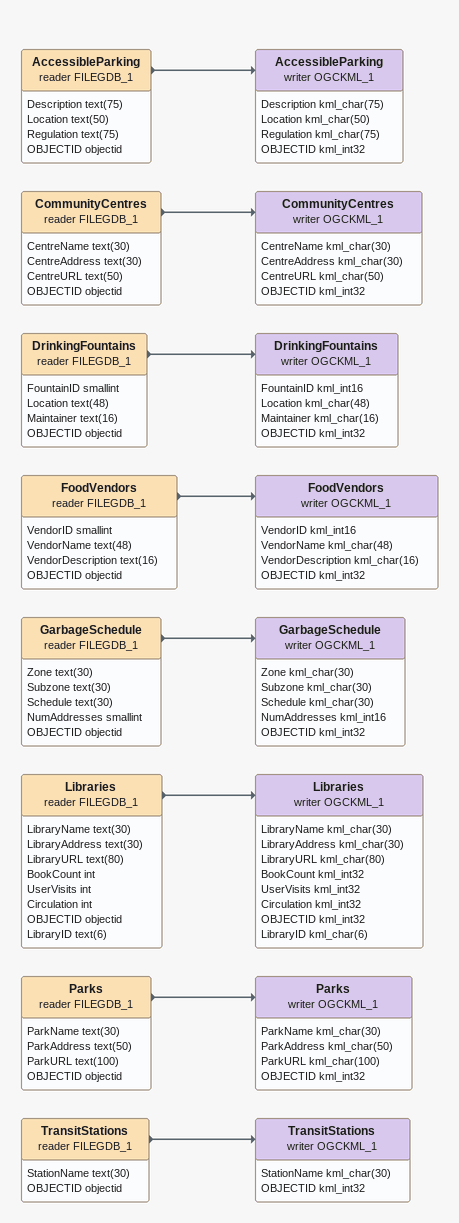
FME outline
AccessibleParking (reader FILEGDB_1)
    attributes: Description text(75), Location text(50), Regulation text(75), OBJECTID objectid
    -> AccessibleParking (writer OGCKML_1)
AccessibleParking (writer OGCKML_1)
    attributes: Description kml_char(75), Location kml_char(50), Regulation kml_char(75), OBJECTID kml_int32
CommunityCentres (reader FILEGDB_1)
    attributes: CentreName text(30), CentreAddress text(30), CentreURL text(50), OBJECTID objectid
    -> CommunityCentres (writer OGCKML_1)
CommunityCentres (writer OGCKML_1)
    attributes: CentreName kml_char(30), CentreAddress kml_char(30), CentreURL kml_char(50), OBJECTID kml_int32
DrinkingFountains (reader FILEGDB_1)
    attributes: FountainID smallint, Location text(48), Maintainer text(16), OBJECTID objectid
    -> DrinkingFountains (writer OGCKML_1)
DrinkingFountains (writer OGCKML_1)
    attributes: FountainID kml_int16, Location kml_char(48), Maintainer kml_char(16), OBJECTID kml_int32
FoodVendors (reader FILEGDB_1)
    attributes: VendorID smallint, VendorName text(48), VendorDescription text(16), OBJECTID objectid
    -> FoodVendors (writer OGCKML_1)
FoodVendors (writer OGCKML_1)
    attributes: VendorID kml_int16, VendorName kml_char(48), VendorDescription kml_char(16), OBJECTID kml_int32
GarbageSchedule (reader FILEGDB_1)
    attributes: Zone text(30), Subzone text(30), Schedule text(30), NumAddresses smallint, OBJECTID objectid
    -> GarbageSchedule (writer OGCKML_1)
GarbageSchedule (writer OGCKML_1)
    attributes: Zone kml_char(30), Subzone kml_char(30), Schedule kml_char(30), NumAddresses kml_int16, OBJECTID kml_int32
Libraries (reader FILEGDB_1)
    attributes: LibraryName text(30), LibraryAddress text(30), LibraryURL text(80), BookCount int, UserVisits int, Circulation int, OBJECTID objectid, LibraryID text(6)
    -> Libraries (writer OGCKML_1)
Libraries (writer OGCKML_1)
    attributes: LibraryName kml_char(30), LibraryAddress kml_char(30), LibraryURL kml_char(80), BookCount kml_int32, UserVisits kml_int32, Circulation kml_int32, OBJECTID kml_int32, LibraryID kml_char(6)
Parks (reader FILEGDB_1)
    attributes: ParkName text(30), ParkAddress text(50), ParkURL text(100), OBJECTID objectid
    -> Parks (writer OGCKML_1)
Parks (writer OGCKML_1)
    attributes: ParkName kml_char(30), ParkAddress kml_char(50), ParkURL kml_char(100), OBJECTID kml_int32
TransitStations (reader FILEGDB_1)
    attributes: StationName text(30), OBJECTID objectid
    -> TransitStations (writer OGCKML_1)
TransitStations (writer OGCKML_1)
    attributes: StationName kml_char(30), OBJECTID kml_int32
